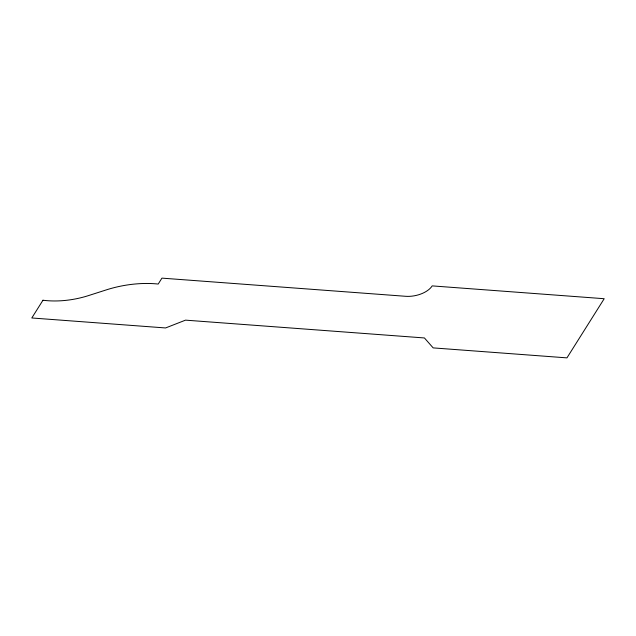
<?xml version="1.0" encoding="UTF-8"?>
<svg xmlns="http://www.w3.org/2000/svg" width="636" height="636" viewBox="0 0 636 636"><rect width="100%" height="100%" fill="white"/><g stroke="black" fill="none" stroke-linecap="round" stroke-linejoin="round"><path stroke-width="0.95" d="M42.97 300.232L31.8 317.976L165.591 327.953L185.513 320.147L424.419 337.955L433.172 347.892L566.954 357.869L604.2 298.713L432.186 285.89A20.821 11.369 -11.8 0 1 405.625 296.296L161.934 278.131L158.213 284.046A75.056 40.99 -11.8 0 0 106.196 289.921L88.539 295.581A62.678 34.233 -11.8 0 1 42.97 300.232"/></g></svg>
